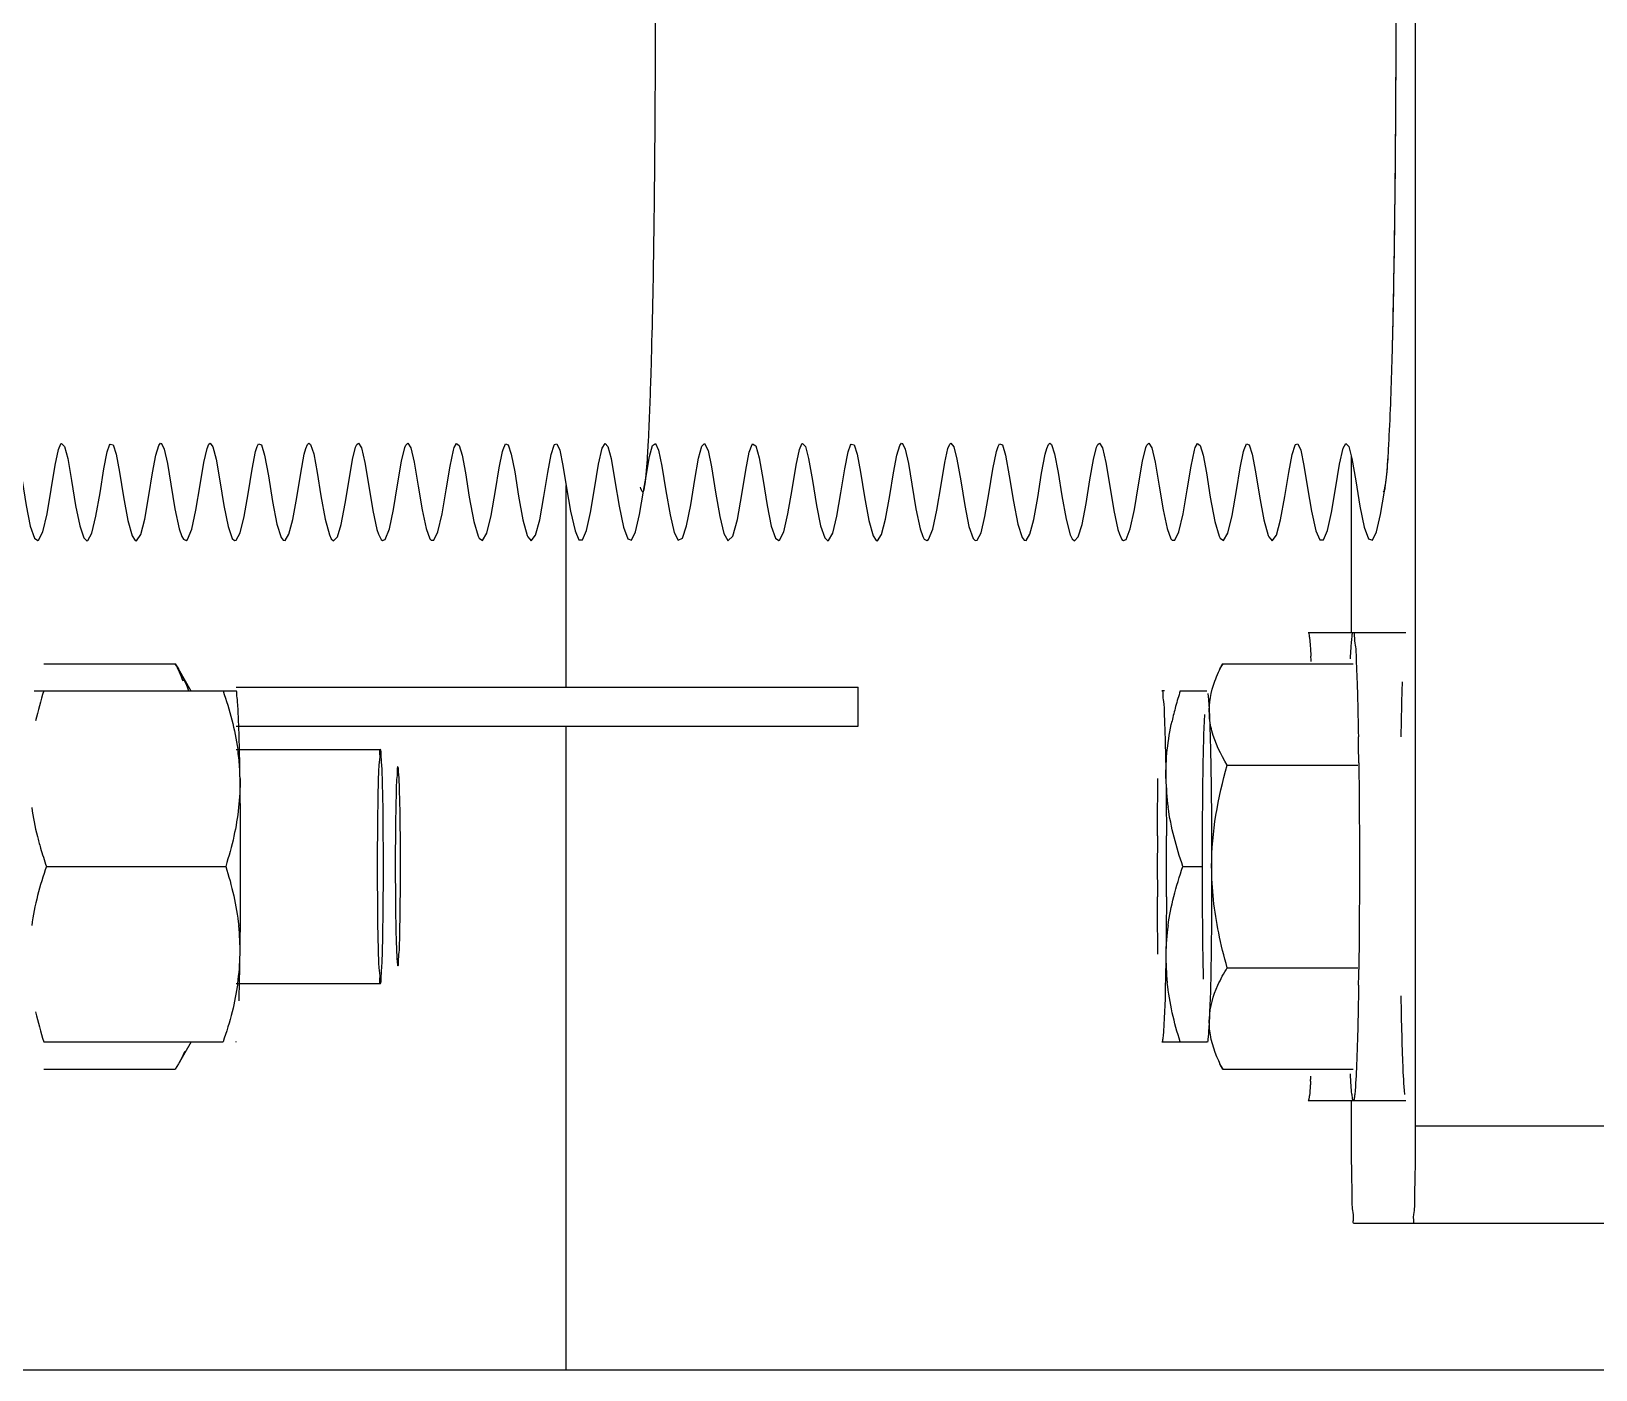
# Model space of a CAD drawing. Header units: millimetres. Extents: x 32496 to 166256, y 3504 to 23939.
# Drawn here: x 98359.7 to 98440, y 8093.1 to 8161.7 of the extents above; entities that cross this region are included whole.
import ezdxf

# ---------------------------------------------------------------- set-up
doc = ezdxf.new("R2010")
doc.units = ezdxf.units.MM
doc.layers.get('0').update_dxf_attribs({"lineweight": 35})
doc.layers.add('变压器模型_1__0', color=7, linetype='Continuous')

# ---------------------------------------------------------------- blocks, each defined once
blk = doc.blocks.new('gtrytrgtrr')
at = {"layer": '变压器模型_1__0', "color": 6, "linetype": 'Continuous'}
for p, q in [((66653.817, -72855.791), (66653.817, -72970.791)), ((66584.256, -72936.111), (66584.381, -72935.823)), ((66586.758, -72936.224), (66586.866, -72935.895)), ((66589.398, -72935.898), (66589.49, -72935.792)), ((66591.87, -72936.058), (66591.962, -72935.844)), ((66594.357, -72936.216), (66594.44, -72935.95)), ((66596.934, -72936.06), (66597.021, -72935.85)), ((66597.021, -72935.85), (66597.096, -72935.791)), ((66599.49, -72935.99), (66599.548, -72935.86)), ((66614.717, -72935.909), (66614.862, -72935.802)), ((66614.862, -72935.802), (66615.016, -72936.14)), ((66617.236, -72935.94), (66617.383, -72935.795)), ((66617.383, -72935.795), (66617.555, -72936.16)), ((66619.673, -72936.252), (66619.812, -72935.853)), ((66622.243, -72936.111), (66622.368, -72935.823)), ((66624.745, -72936.224), (66624.853, -72935.895)), ((66627.385, -72935.898), (66627.477, -72935.792)), ((66629.857, -72936.058), (66629.949, -72935.844)), ((66632.344, -72936.216), (66632.427, -72935.95)), ((66634.921, -72936.06), (66635.008, -72935.85)), ((66635.008, -72935.85), (66635.083, -72935.791)), ((66637.477, -72935.99), (66637.535, -72935.86)), ((66587.211, -72936.345), (66587.386, -72937.272)), ((66596.857, -72936.352), (66596.934, -72936.06)), ((66602.32, -72936.03), (66602.491, -72936.763)), ((66607.47, -72936.343), (66607.644, -72937.262)), ((66609.954, -72936.148), (66610.119, -72936.929)), ((66611.948, -72936.869), (66612.133, -72936.046)), ((66615.016, -72936.14), (66615.191, -72936.969)), ((66620.176, -72936.544), (66620.377, -72937.698)), ((66625.198, -72936.345), (66625.373, -72937.272)), ((66634.844, -72936.352), (66634.921, -72936.06)), ((66640.307, -72936.03), (66640.478, -72936.763)), ((66645.457, -72936.343), (66645.631, -72937.262)), ((66647.941, -72936.148), (66648.106, -72936.929)), ((66649.935, -72936.869), (66650.12, -72936.046)), ((66650.545, -72945.485), (66650.545, -72936.462)), ((66610.262, -72937.96), (66610.262, -72948.291)), ((66612.994, -72939.008), (66613.214, -72940.091)), ((66583.448, -72940.337), (66583.666, -72939.407)), ((66585.962, -72940.397), (66586.174, -72939.533)), ((66596.07, -72940.458), (66596.271, -72939.694)), ((66597.925, -72939.678), (66598.142, -72940.492)), ((66598.552, -72940.584), (66598.746, -72939.95)), ((66610.508, -72939.271), (66610.736, -72940.289)), ((66615.608, -72939.46), (66615.827, -72940.372)), ((66618.158, -72939.546), (66618.374, -72940.412)), ((66621.435, -72940.337), (66621.653, -72939.407)), ((66623.948, -72940.397), (66624.16, -72939.533)), ((66634.057, -72940.458), (66634.258, -72939.694)), ((66635.912, -72939.678), (66636.129, -72940.492)), ((66636.539, -72940.584), (66636.733, -72939.95)), ((66648.495, -72939.271), (66648.723, -72940.289)), ((66583.024, -72940.656), (66583.196, -72940.784)), ((66585.55, -72940.648), (66585.703, -72940.788)), ((66588.029, -72940.534), (66588.181, -72940.77)), ((66590.445, -72940.18), (66590.578, -72940.573)), ((66590.578, -72940.573), (66590.657, -72940.714)), ((66590.657, -72940.714), (66590.793, -72940.784)), ((66593.159, -72940.669), (66593.273, -72940.783)), ((66595.67, -72940.63), (66595.772, -72940.765)), ((66598.142, -72940.492), (66598.233, -72940.684)), ((66600.584, -72940.214), (66600.66, -72940.453)), ((66600.66, -72940.453), (66600.793, -72940.723)), ((66600.793, -72940.723), (66600.866, -72940.782)), ((66605.819, -72940.663), (66605.999, -72940.779)), ((66605.999, -72940.779), (66606.22, -72940.4)), ((66610.736, -72940.289), (66610.936, -72940.737)), ((66613.214, -72940.091), (66613.437, -72940.698)), ((66613.437, -72940.698), (66613.638, -72940.752)), ((66613.638, -72940.752), (66613.838, -72940.335)), ((66615.827, -72940.372), (66616.028, -72940.763)), ((66616.028, -72940.763), (66616.247, -72940.649)), ((66616.247, -72940.649), (66616.454, -72940.032)), ((66618.374, -72940.412), (66618.569, -72940.768)), ((66621.011, -72940.656), (66621.183, -72940.784)), ((66623.537, -72940.648), (66623.69, -72940.788)), ((66626.016, -72940.534), (66626.168, -72940.77)), ((66628.432, -72940.18), (66628.565, -72940.573)), ((66628.565, -72940.573), (66628.644, -72940.714)), ((66628.644, -72940.714), (66628.78, -72940.784)), ((66631.146, -72940.669), (66631.26, -72940.783)), ((66633.657, -72940.63), (66633.759, -72940.765)), ((66636.129, -72940.492), (66636.22, -72940.684)), ((66638.571, -72940.214), (66638.647, -72940.453)), ((66638.647, -72940.453), (66638.78, -72940.723)), ((66638.78, -72940.723), (66638.853, -72940.782)), ((66643.806, -72940.663), (66643.986, -72940.779)), ((66643.986, -72940.779), (66644.207, -72940.4)), ((66648.723, -72940.289), (66648.923, -72940.737)), ((66651.201, -72940.091), (66651.424, -72940.698)), ((66651.424, -72940.698), (66651.625, -72940.752)), ((66651.625, -72940.752), (66651.825, -72940.335)), ((66648.325, -72945.485), (66653.338, -72945.485)), ((66583.501, -72947.093), (66590.241, -72947.093)), ((66590.241, -72947.093), (66590.401, -72947.359)), ((66643.945, -72947.093), (66643.785, -72947.359)), ((66643.945, -72947.093), (66650.638, -72947.093)), ((66591.055, -72948.495), (66590.4, -72947.359)), ((66583.013, -72948.485), (66593.358, -72948.485)), ((66593.358, -72948.291), (66625.262, -72948.291)), ((66625.262, -72950.291), (66625.262, -72948.291)), ((66640.963, -72948.485), (66640.827, -72948.485)), ((66641.767, -72948.485), (66643.13, -72948.485)), ((66593.358, -72950.291), (66625.262, -72950.291)), ((66610.262, -72950.291), (66610.262, -72983.291)), ((66593.358, -72951.485), (66600.756, -72951.485)), ((66600.76, -72951.488), (66600.756, -72951.485)), ((66644.18, -72952.289), (66650.874, -72952.289)), ((66583.637, -72957.485), (66592.827, -72957.485)), ((66641.903, -72957.485), (66642.905, -72957.485)), ((66644.18, -72962.682), (66650.874, -72962.682)), ((66593.358, -72963.485), (66600.756, -72963.485)), ((66600.756, -72963.485), (66600.76, -72963.483)), ((66583.501, -72966.485), (66592.691, -72966.485)), ((66591.055, -72966.476), (66590.4, -72967.612)), ((66640.827, -72966.485), (66643.13, -72966.485)), ((66583.501, -72967.878), (66590.241, -72967.878)), ((66590.401, -72967.612), (66590.241, -72967.878)), ((66643.785, -72967.612), (66643.945, -72967.878)), ((66643.945, -72967.878), (66650.638, -72967.878)), ((66648.325, -72969.485), (66653.338, -72969.485)), ((66650.545, -72970.791), (66650.545, -72969.485)), ((66665.682, -72975.791), (66650.675, -72975.791)), ((66441.262, -72983.291), (66963.679, -72983.291))]:
    blk.add_line(p, q, dxfattribs=at)
at = {"layer": '变压器模型_1__0', "color": 9, "linetype": 'Continuous'}
for p, q in [((66614.3, -72937.958), (66614.3, -72937.96)), ((66653.817, -72970.791), (66665.813, -72970.791))]:
    blk.add_line(p, q, dxfattribs=at)
at = {"layer": '变压器模型_1__0', "color": 6, "linetype": 'Continuous'}
for points in [[(66584.381, -72935.823), (66584.413, -72935.795), (66584.563, -72935.949), (66584.727, -72936.573), (66584.923, -72937.703)], [(66586.866, -72935.895), (66586.907, -72935.83), (66587.058, -72935.87), (66587.211, -72936.345)], [(66588.675, -72939.683), (66588.893, -72938.473), (66589.081, -72937.301), (66589.248, -72936.403), (66589.398, -72935.898)], [(66589.49, -72935.792), (66589.538, -72935.804), (66589.68, -72936.098), (66589.839, -72936.82)], [(66591.962, -72935.844), (66592.024, -72935.79), (66592.172, -72935.979), (66592.333, -72936.614)], [(66594.44, -72935.95), (66594.511, -72935.822), (66594.661, -72935.878), (66594.822, -72936.407), (66595.015, -72937.468)], [(66597.096, -72935.791), (66597.183, -72935.861), (66597.338, -72936.336)], [(66599.548, -72935.86), (66599.637, -72935.79), (66599.789, -72936.033), (66599.962, -72936.779)], [(66601.219, -72940.185), (66601.435, -72939.181), (66601.644, -72937.919), (66601.847, -72936.712), (66602.014, -72936.013), (66602.064, -72935.891)], [(66602.064, -72935.891), (66602.164, -72935.79), (66602.32, -72936.03)], [(66604.546, -72936.016), (66604.658, -72935.805), (66604.801, -72935.898), (66604.95, -72936.399)], [(66607.05, -72936.103), (66607.17, -72935.825), (66607.315, -72935.864), (66607.47, -72936.343)], [(66608.716, -72940.502), (66608.927, -72939.721), (66609.146, -72938.514), (66609.343, -72937.29), (66609.514, -72936.372), (66609.666, -72935.882), (66609.684, -72935.851)], [(66609.684, -72935.851), (66609.809, -72935.812), (66609.954, -72936.148)], [(66612.133, -72936.046), (66612.274, -72935.795), (66612.423, -72935.953), (66612.585, -72936.574)], [(66614.3, -72937.957), (66614.359, -72937.588), (66614.558, -72936.471), (66614.717, -72935.909)], [(66616.454, -72940.032), (66616.671, -72938.943), (66616.883, -72937.646), (66617.072, -72936.559), (66617.236, -72935.94)], [(66619.812, -72935.853), (66619.836, -72935.82), (66620.006, -72935.919), (66620.176, -72936.544)], [(66622.368, -72935.823), (66622.4, -72935.795), (66622.55, -72935.949), (66622.714, -72936.573), (66622.91, -72937.703)], [(66624.853, -72935.895), (66624.894, -72935.83), (66625.045, -72935.87), (66625.198, -72936.345)], [(66626.662, -72939.683), (66626.88, -72938.473), (66627.068, -72937.301), (66627.235, -72936.403), (66627.385, -72935.898)], [(66627.477, -72935.792), (66627.525, -72935.804), (66627.667, -72936.098), (66627.826, -72936.82)], [(66629.949, -72935.844), (66630.011, -72935.79), (66630.159, -72935.979), (66630.32, -72936.614)], [(66632.427, -72935.95), (66632.498, -72935.822), (66632.648, -72935.878), (66632.809, -72936.407), (66633.002, -72937.468)], [(66635.083, -72935.791), (66635.17, -72935.861), (66635.325, -72936.336)], [(66637.535, -72935.86), (66637.624, -72935.79), (66637.776, -72936.033), (66637.949, -72936.779)], [(66639.206, -72940.185), (66639.422, -72939.181), (66639.631, -72937.919), (66639.834, -72936.712), (66640.001, -72936.013), (66640.051, -72935.891)], [(66640.051, -72935.891), (66640.151, -72935.79), (66640.307, -72936.03)], [(66642.533, -72936.016), (66642.645, -72935.805), (66642.788, -72935.898), (66642.937, -72936.399)], [(66645.037, -72936.103), (66645.157, -72935.825), (66645.302, -72935.864), (66645.457, -72936.343)], [(66646.703, -72940.502), (66646.914, -72939.721), (66647.133, -72938.514), (66647.33, -72937.29), (66647.501, -72936.372), (66647.653, -72935.882), (66647.671, -72935.851)], [(66647.671, -72935.851), (66647.796, -72935.812), (66647.941, -72936.148)], [(66650.12, -72936.046), (66650.261, -72935.795), (66650.41, -72935.953), (66650.572, -72936.574)], [(66583.666, -72939.407), (66583.877, -72938.17), (66584.084, -72936.908), (66584.256, -72936.111)], [(66586.174, -72939.533), (66586.384, -72938.325), (66586.581, -72937.11), (66586.758, -72936.224)], [(66591.088, -72940.191), (66591.299, -72939.215), (66591.514, -72937.919), (66591.706, -72936.773), (66591.87, -72936.058)], [(66592.333, -72936.614), (66592.523, -72937.717), (66592.73, -72938.984), (66592.946, -72940.057), (66593.159, -72940.669)], [(66593.565, -72940.379), (66593.768, -72939.548), (66593.973, -72938.38), (66594.177, -72937.115), (66594.357, -72936.216)], [(66596.271, -72939.694), (66596.474, -72938.575), (66596.674, -72937.33), (66596.857, -72936.352)], [(66597.338, -72936.336), (66597.517, -72937.284), (66597.712, -72938.491), (66597.925, -72939.678)], [(66598.746, -72939.95), (66598.955, -72938.879), (66599.152, -72937.665), (66599.331, -72936.631), (66599.49, -72935.99)], [(66602.491, -72936.763), (66602.696, -72937.991), (66602.898, -72939.201), (66603.102, -72940.16)], [(66603.708, -72940.337), (66603.926, -72939.406), (66604.135, -72938.178), (66604.334, -72936.962), (66604.505, -72936.15), (66604.546, -72936.016)], [(66604.95, -72936.399), (66605.119, -72937.307), (66605.318, -72938.548), (66605.548, -72939.796)], [(66606.22, -72940.4), (66606.44, -72939.5), (66606.661, -72938.218), (66606.851, -72937.052), (66607.02, -72936.214), (66607.05, -72936.103)], [(66612.585, -72936.574), (66612.782, -72937.714), (66612.994, -72939.008)], [(66617.555, -72936.16), (66617.727, -72936.993), (66617.941, -72938.3), (66618.158, -72939.546)], [(66618.826, -72940.548), (66619.062, -72939.697), (66619.292, -72938.413), (66619.494, -72937.162), (66619.673, -72936.252)], [(66621.653, -72939.407), (66621.864, -72938.17), (66622.071, -72936.908), (66622.243, -72936.111)], [(66624.16, -72939.533), (66624.371, -72938.325), (66624.568, -72937.11), (66624.745, -72936.224)], [(66629.075, -72940.191), (66629.286, -72939.215), (66629.501, -72937.919), (66629.693, -72936.773), (66629.857, -72936.058)], [(66630.32, -72936.614), (66630.51, -72937.717), (66630.717, -72938.984), (66630.933, -72940.057), (66631.146, -72940.669)], [(66631.552, -72940.379), (66631.755, -72939.548), (66631.96, -72938.38), (66632.164, -72937.115), (66632.344, -72936.216)], [(66634.258, -72939.694), (66634.461, -72938.575), (66634.661, -72937.33), (66634.844, -72936.352)], [(66635.325, -72936.336), (66635.504, -72937.284), (66635.699, -72938.491), (66635.912, -72939.678)], [(66636.733, -72939.95), (66636.942, -72938.879), (66637.139, -72937.665), (66637.317, -72936.631), (66637.477, -72935.99)], [(66640.478, -72936.763), (66640.683, -72937.991), (66640.885, -72939.201), (66641.089, -72940.16)], [(66641.695, -72940.337), (66641.913, -72939.406), (66642.122, -72938.178), (66642.321, -72936.962), (66642.492, -72936.15), (66642.533, -72936.016)], [(66642.937, -72936.399), (66643.106, -72937.307), (66643.305, -72938.548), (66643.535, -72939.796)], [(66644.207, -72940.4), (66644.427, -72939.5), (66644.648, -72938.218), (66644.838, -72937.052), (66645.007, -72936.214), (66645.037, -72936.103)], [(66650.572, -72936.574), (66650.769, -72937.714), (66650.981, -72939.008), (66651.201, -72940.091)], [(66587.386, -72937.272), (66587.588, -72938.529), (66587.809, -72939.743), (66588.029, -72940.534)], [(66589.839, -72936.82), (66590.017, -72937.882), (66590.228, -72939.159), (66590.445, -72940.18)], [(66595.015, -72937.468), (66595.227, -72938.779), (66595.449, -72939.935), (66595.67, -72940.63)], [(66599.962, -72936.779), (66600.164, -72937.99), (66600.372, -72939.239), (66600.584, -72940.214)], [(66607.644, -72937.262), (66607.843, -72938.498), (66608.064, -72939.724), (66608.281, -72940.515), (66608.315, -72940.595)], [(66610.119, -72936.929), (66610.307, -72938.07), (66610.508, -72939.271)], [(66611.328, -72940.26), (66611.534, -72939.346), (66611.741, -72938.122), (66611.948, -72936.869)], [(66615.191, -72936.969), (66615.396, -72938.226), (66615.608, -72939.46)], [(66625.373, -72937.272), (66625.575, -72938.529), (66625.796, -72939.743), (66626.016, -72940.534)], [(66627.826, -72936.82), (66628.004, -72937.882), (66628.215, -72939.159), (66628.432, -72940.18)], [(66633.002, -72937.468), (66633.214, -72938.779), (66633.436, -72939.935), (66633.657, -72940.63)], [(66637.949, -72936.779), (66638.151, -72937.99), (66638.359, -72939.239), (66638.571, -72940.214)], [(66645.631, -72937.262), (66645.83, -72938.498), (66646.051, -72939.724), (66646.268, -72940.515), (66646.302, -72940.595)], [(66648.106, -72936.929), (66648.294, -72938.07), (66648.495, -72939.271)], [(66649.315, -72940.26), (66649.521, -72939.346), (66649.728, -72938.122), (66649.935, -72936.869)], [(66582.39, -72937.698), (66582.599, -72938.98), (66582.811, -72940.038), (66583.024, -72940.656)], [(66584.923, -72937.703), (66585.132, -72938.983), (66585.341, -72940.025), (66585.55, -72940.648)], [(66613.838, -72940.335), (66614.047, -72939.45), (66614.255, -72938.243), (66614.3, -72937.96)], [(66620.377, -72937.698), (66620.586, -72938.98), (66620.798, -72940.038), (66621.011, -72940.656)], [(66622.91, -72937.703), (66623.119, -72938.983), (66623.328, -72940.025), (66623.537, -72940.648)], [(66651.825, -72940.335), (66652.034, -72939.45), (66652.242, -72938.243), (66652.287, -72937.958)], [(66588.181, -72940.77), (66588.25, -72940.785), (66588.469, -72940.468), (66588.675, -72939.683)], [(66605.548, -72939.796), (66605.767, -72940.56), (66605.819, -72940.663)], [(66626.168, -72940.77), (66626.237, -72940.785), (66626.456, -72940.468), (66626.662, -72939.683)], [(66643.535, -72939.796), (66643.754, -72940.56), (66643.806, -72940.663)], [(66583.196, -72940.784), (66583.234, -72940.765), (66583.448, -72940.337)], [(66585.703, -72940.788), (66585.753, -72940.773), (66585.962, -72940.397)], [(66590.793, -72940.784), (66590.876, -72940.72), (66591.088, -72940.191)], [(66593.273, -72940.783), (66593.363, -72940.764), (66593.565, -72940.379)], [(66595.772, -72940.765), (66595.875, -72940.777), (66596.07, -72940.458)], [(66598.233, -72940.684), (66598.354, -72940.786), (66598.552, -72940.584)], [(66600.866, -72940.782), (66601.001, -72940.723), (66601.219, -72940.185)], [(66603.102, -72940.16), (66603.3, -72940.684), (66603.358, -72940.754)], [(66603.358, -72940.754), (66603.502, -72940.756), (66603.708, -72940.337)], [(66608.315, -72940.595), (66608.497, -72940.787), (66608.716, -72940.502)], [(66610.936, -72940.737), (66611.123, -72940.734), (66611.328, -72940.26)], [(66618.569, -72940.768), (66618.595, -72940.782), (66618.826, -72940.548)], [(66621.183, -72940.784), (66621.221, -72940.765), (66621.435, -72940.337)], [(66623.69, -72940.788), (66623.74, -72940.773), (66623.948, -72940.397)], [(66628.78, -72940.784), (66628.862, -72940.72), (66629.075, -72940.191)], [(66631.26, -72940.783), (66631.35, -72940.764), (66631.552, -72940.379)], [(66633.759, -72940.765), (66633.862, -72940.777), (66634.057, -72940.458)], [(66636.22, -72940.684), (66636.341, -72940.786), (66636.539, -72940.584)], [(66638.853, -72940.782), (66638.987, -72940.723), (66639.206, -72940.185)], [(66641.089, -72940.16), (66641.287, -72940.684), (66641.345, -72940.754)], [(66641.345, -72940.754), (66641.489, -72940.756), (66641.695, -72940.337)], [(66646.302, -72940.595), (66646.484, -72940.787), (66646.703, -72940.502)], [(66648.923, -72940.737), (66649.11, -72940.734), (66649.315, -72940.26)]]:
    blk.add_lwpolyline(points, dxfattribs=at)
for centre, radius, start, end in [((66603.931, -72949.088), 44.596, 2.69826, 3.05591), ((66660.009, -72954.301), 19.146, 162.31783, 164.81939), ((66657.333, -72953.573), 16.373, 164.82417, 167.52219), ((66373.188, -72955.674), 277.754, 0.88148, 0.99533), ((66581.277, -72953.204), 12.288, 3.88183, 8.04207), ((66415.368, -72955.619), 178.214, 0.84673, 1.35669), ((66343.239, -72956.133), 307.706, 0.73706, 0.88109), ((66581.83, -72953.165), 11.734, 0.8756, 3.87171), ((66653.081, -72952.792), 12.051, 180.92122, 187.92536), ((66599.211, -72951.903), 16.54, 194.14435, 196.29453), ((66977.917, -72957.485), 337.326, 179.73449, 180.26551), ((66303.737, -72957.485), 337.326, 359.73449, 0.26551), ((66601.889, -72951.11), 19.333, 196.32412, 199.25428), ((66581.578, -72961.815), 11.985, 359.18369, 6.21394), ((66653.081, -72962.179), 12.052, 172.07846, 179.08), ((66581.5, -72961.791), 12.064, 351.92453, 359.0759), ((66389.759, -72958.913), 203.826, 358.94998, 359.1364), ((66653.015, -72962.156), 11.985, 179.18326, 186.21323), ((66430.123, -72959.67), 163.456, 358.63242, 358.95596), ((66342.442, -72958.827), 308.504, 359.11872, 359.26828), ((66480.176, -72960.878), 113.388, 358.23016, 358.63871), ((66615.09, -72966.478), 33.42, 356.54011, 356.96698)]:
    blk.add_arc(centre, radius, start, end, dxfattribs=at)
at = {"layer": '变压器模型_1__0', "color": 9, "linetype": 'Continuous'}
for points, knots in [([(66614.848, -72913.291), (66614.848, -72914.919), (66614.831, -72920.816), (66614.768, -72926.714), (66614.656, -72930.983)], [0, 0, 0, 0, 0.275912, 1, 1, 1, 1]), ([(66614.656, -72930.983), (66614.644, -72931.436), (66614.6, -72932.991), (66614.544, -72934.546), (66614.486, -72935.648)], [0, 0, 0, 0, 0.291187, 1, 1, 1, 1]), ([(66614.486, -72935.648), (66614.473, -72935.906), (66614.426, -72936.677), (66614.381, -72937.45), (66614.3, -72937.957)], [0, 0, 0, 0, 0.335376, 1, 1, 1, 1]), ([(66614.3, -72937.96), (66614.282, -72938.073), (66614.222, -72938.476), (66614.117, -72938.129), (66614.101, -72938.041)], [0, 0, 0, 0, 0.562728, 1, 1, 1, 1])]:
    blk.add_open_spline(points, degree=3, knots=knots, dxfattribs=at)
at = {"layer": '变压器模型_1__0', "color": 6, "linetype": 'Continuous'}
for points, knots in [([(66652.64, -72931.08), (66652.674, -72929.813), (66652.798, -72923.884), (66652.835, -72917.954), (66652.835, -72913.291)], [0, 0, 0, 0, 0.213781, 1, 1, 1, 1]), ([(66652.784, -72922.957), (66652.793, -72922.178), (66652.823, -72918.956), (66652.835, -72915.734), (66652.835, -72913.291)], [0, 0, 0, 0, 0.241827, 1, 1, 1, 1]), ([(66652.64, -72931.08), (66652.657, -72930.474), (66652.721, -72927.767), (66652.761, -72925.059), (66652.784, -72922.957)], [0, 0, 0, 0, 0.223604, 1, 1, 1, 1]), ([(66652.428, -72936.431), (66652.45, -72936.087), (66652.547, -72934.304), (66652.602, -72932.519), (66652.64, -72931.08)], [0, 0, 0, 0, 0.193493, 1, 1, 1, 1]), ([(66652.428, -72936.431), (66652.45, -72936.087), (66652.547, -72934.304), (66652.602, -72932.519), (66652.64, -72931.08)], [0, 0, 0, 0, 0.193409, 1, 1, 1, 1]), ([(66652.181, -72938.291), (66652.226, -72938.29), (66652.26, -72938.06), (66652.325, -72937.77), (66652.376, -72937.152), (66652.411, -72936.7), (66652.428, -72936.431)], [0, 0, 0, 0, 0.071303, 0.261022, 0.571127, 1, 1, 1, 1]), ([(66652.287, -72937.96), (66652.301, -72937.871), (66652.366, -72937.364), (66652.401, -72936.853), (66652.428, -72936.431)], [0, 0, 0, 0, 0.175234, 1, 1, 1, 1]), ([(66652.183, -72938.29), (66652.194, -72938.289), (66652.272, -72938.18), (66652.27, -72938.064), (66652.287, -72937.96)], [0, 0, 0, 0, 0.099265, 1, 1, 1, 1]), ([(66648.325, -72945.485), (66648.353, -72945.485), (66648.365, -72945.642), (66648.408, -72945.828), (66648.433, -72946.237), (66648.453, -72946.533), (66648.463, -72946.71)], [0, 0, 0, 0, 0.069702, 0.260174, 0.571225, 1, 1, 1, 1]), ([(66650.567, -72945.797), (66650.572, -72945.752), (66650.596, -72945.667), (66650.578, -72945.487), (66650.638, -72945.487)], [0, 0, 0, 0, 0.428297, 1, 1, 1, 1]), ([(66650.638, -72945.487), (66650.696, -72945.487), (66650.677, -72945.826), (66650.771, -72946.2), (66650.786, -72947.057), (66650.82, -72947.666), (66650.832, -72948.029)], [0, 0, 0, 0, 0.067125, 0.259821, 0.57384, 1, 1, 1, 1]), ([(66650.494, -72946.84), (66650.499, -72946.731), (66650.518, -72946.383), (66650.541, -72946.035), (66650.567, -72945.797)], [0, 0, 0, 0, 0.312587, 1, 1, 1, 1]), ([(66593.439, -72949.028), (66593.429, -72948.893), (66593.384, -72948.77), (66593.406, -72948.485), (66593.358, -72948.485)], [0, 0, 0, 0, 0.740027, 1, 1, 1, 1]), ([(66640.827, -72948.485), (66640.875, -72948.485), (66640.854, -72948.768), (66640.934, -72949.077), (66640.942, -72949.787), (66640.969, -72950.291), (66640.979, -72950.591)], [0, 0, 0, 0, 0.067688, 0.260366, 0.574189, 1, 1, 1, 1]), ([(66643.182, -72948.622), (66643.19, -72948.679), (66643.228, -72949.034), (66643.245, -72949.392), (66643.259, -72949.691)], [0, 0, 0, 0, 0.160483, 1, 1, 1, 1]), ([(66650.832, -72948.029), (66650.839, -72948.237), (66650.868, -72949.177), (66650.887, -72950.117), (66650.9, -72950.849)], [0, 0, 0, 0, 0.221177, 1, 1, 1, 1]), ([(66653.144, -72948.029), (66653.137, -72948.237), (66653.108, -72949.177), (66653.089, -72950.117), (66653.076, -72950.849)], [0, 0, 0, 0, 0.221177, 1, 1, 1, 1]), ([(66593.532, -72951.4), (66593.526, -72951.15), (66593.504, -72950.359), (66593.478, -72949.568), (66593.439, -72949.028)], [0, 0, 0, 0, 0.316073, 1, 1, 1, 1]), ([(66642.905, -72957.485), (66642.905, -72956.709), (66642.917, -72954.111), (66642.941, -72951.512), (66643.023, -72949.691)], [0, 0, 0, 0, 0.298652, 1, 1, 1, 1]), ([(66643.259, -72949.691), (66643.265, -72949.831), (66643.292, -72950.501), (66643.31, -72951.171), (66643.321, -72951.7)], [0, 0, 0, 0, 0.209541, 1, 1, 1, 1]), ([(66640.979, -72950.591), (66640.984, -72950.769), (66641.007, -72951.566), (66641.022, -72952.365), (66641.031, -72952.985)], [0, 0, 0, 0, 0.222097, 1, 1, 1, 1]), ([(66600.756, -72951.485), (66600.686, -72951.485), (66600.762, -72951.915), (66600.686, -72952.09), (66600.677, -72952.289)], [0, 0, 0, 0, 0.259472, 1, 1, 1, 1]), ([(66600.834, -72952.289), (66600.825, -72952.097), (66600.774, -72951.852), (66600.813, -72951.542), (66600.76, -72951.488)], [0, 0, 0, 0, 0.71721, 1, 1, 1, 1]), ([(66643.321, -72951.7), (66643.331, -72952.128), (66643.365, -72954.057), (66643.377, -72955.985), (66643.377, -72957.485)], [0, 0, 0, 0, 0.222137, 1, 1, 1, 1]), ([(66600.677, -72952.289), (66600.67, -72952.435), (66600.643, -72953.166), (66600.628, -72953.899), (66600.62, -72954.485)], [0, 0, 0, 0, 0.19848, 1, 1, 1, 1]), ([(66600.913, -72957.485), (66600.913, -72956.97), (66600.905, -72955.238), (66600.889, -72953.505), (66600.834, -72952.289)], [0, 0, 0, 0, 0.297707, 1, 1, 1, 1]), ([(66601.659, -72952.388), (66601.625, -72952.352), (66601.625, -72952.778), (66601.574, -72953.047), (66601.562, -72953.959), (66601.546, -72954.547), (66601.54, -72954.903)], [0, 0, 0, 0, 0.059195, 0.255159, 0.576201, 1, 1, 1, 1]), ([(66601.789, -72957.485), (66601.789, -72956.846), (66601.781, -72955.661), (66601.765, -72954.261), (66601.731, -72953.348), (66601.722, -72952.866), (66601.678, -72952.581), (66601.687, -72952.418), (66601.659, -72952.388)], [0, 0, 0, 0, 0.375766, 0.69732, 0.821679, 0.915471, 0.975522, 1, 1, 1, 1]), ([(66650.92, -72952.174), (66650.926, -72952.598), (66650.945, -72954.368), (66650.953, -72956.138), (66650.953, -72957.485)], [0, 0, 0, 0, 0.239034, 1, 1, 1, 1]), ([(66593.59, -72959.049), (66593.592, -72958.528), (66593.597, -72956.507), (66593.585, -72954.485), (66593.562, -72952.985)], [0, 0, 0, 0, 0.257767, 1, 1, 1, 1]), ([(66640.595, -72955.922), (66640.596, -72955.666), (66640.602, -72954.688), (66640.612, -72953.709), (66640.623, -72952.985)], [0, 0, 0, 0, 0.261286, 1, 1, 1, 1]), ([(66641.031, -72952.985), (66641.035, -72953.217), (66641.048, -72954.196), (66641.056, -72955.175), (66641.059, -72955.922)], [0, 0, 0, 0, 0.236446, 1, 1, 1, 1]), ([(66600.62, -72954.485), (66600.616, -72954.721), (66600.603, -72955.721), (66600.598, -72956.721), (66600.598, -72957.485)], [0, 0, 0, 0, 0.235642, 1, 1, 1, 1]), ([(66601.54, -72954.903), (66601.537, -72955.105), (66601.526, -72955.966), (66601.522, -72956.827), (66601.522, -72957.485)], [0, 0, 0, 0, 0.235202, 1, 1, 1, 1]), ([(66600.598, -72957.485), (66600.598, -72958.001), (66600.606, -72959.733), (66600.622, -72961.466), (66600.677, -72962.682)], [0, 0, 0, 0, 0.297707, 1, 1, 1, 1]), ([(66600.892, -72960.485), (66600.895, -72960.25), (66600.908, -72959.25), (66600.913, -72958.25), (66600.913, -72957.485)], [0, 0, 0, 0, 0.235642, 1, 1, 1, 1]), ([(66601.522, -72957.485), (66601.522, -72958.146), (66601.528, -72959.357), (66601.551, -72960.812), (66601.579, -72961.696), (66601.602, -72962.219), (66601.62, -72962.375), (66601.641, -72962.602), (66601.659, -72962.583)], [0, 0, 0, 0, 0.388231, 0.716235, 0.840199, 0.930656, 0.984494, 1, 1, 1, 1]), ([(66601.77, -72960.068), (66601.773, -72959.866), (66601.784, -72959.005), (66601.789, -72958.144), (66601.789, -72957.485)], [0, 0, 0, 0, 0.235202, 1, 1, 1, 1]), ([(66642.961, -72963.271), (66642.951, -72962.842), (66642.917, -72960.914), (66642.905, -72958.986), (66642.905, -72957.485)], [0, 0, 0, 0, 0.222137, 1, 1, 1, 1]), ([(66643.377, -72957.485), (66643.377, -72958.262), (66643.365, -72960.86), (66643.341, -72963.459), (66643.259, -72965.28)], [0, 0, 0, 0, 0.298652, 1, 1, 1, 1]), ([(66650.953, -72957.485), (66650.953, -72957.938), (66650.95, -72959.698), (66650.937, -72961.458), (66650.92, -72962.766)], [0, 0, 0, 0, 0.256926, 1, 1, 1, 1]), ([(66593.562, -72961.985), (66593.566, -72961.754), (66593.579, -72960.775), (66593.587, -72959.796), (66593.59, -72959.049)], [0, 0, 0, 0, 0.236446, 1, 1, 1, 1]), ([(66640.623, -72961.985), (66640.62, -72961.754), (66640.607, -72960.775), (66640.599, -72959.796), (66640.595, -72959.049)], [0, 0, 0, 0, 0.236446, 1, 1, 1, 1]), ([(66641.059, -72959.049), (66641.058, -72959.304), (66641.052, -72960.283), (66641.042, -72961.262), (66641.031, -72961.985)], [0, 0, 0, 0, 0.261286, 1, 1, 1, 1]), ([(66600.834, -72962.682), (66600.841, -72962.536), (66600.868, -72961.805), (66600.883, -72961.072), (66600.892, -72960.485)], [0, 0, 0, 0, 0.19848, 1, 1, 1, 1]), ([(66601.659, -72962.583), (66601.705, -72962.534), (66601.673, -72962.263), (66601.747, -72961.794), (66601.746, -72961.006), (66601.765, -72960.408), (66601.77, -72960.068)], [0, 0, 0, 0, 0.079912, 0.282005, 0.595283, 1, 1, 1, 1]), ([(66641.031, -72961.985), (66641.025, -72962.413), (66640.999, -72963.732), (66640.972, -72965.053), (66640.908, -72965.943)], [0, 0, 0, 0, 0.324034, 1, 1, 1, 1]), ([(66600.677, -72962.682), (66600.686, -72962.881), (66600.762, -72963.055), (66600.686, -72963.485), (66600.756, -72963.485)], [0, 0, 0, 0, 0.740528, 1, 1, 1, 1]), ([(66600.76, -72963.483), (66600.813, -72963.429), (66600.774, -72963.118), (66600.825, -72962.874), (66600.834, -72962.682)], [0, 0, 0, 0, 0.28279, 1, 1, 1, 1]), ([(66650.9, -72964.121), (66650.896, -72964.376), (66650.878, -72965.298), (66650.856, -72966.22), (66650.834, -72966.887)], [0, 0, 0, 0, 0.27641, 1, 1, 1, 1]), ([(66653.076, -72964.121), (66653.08, -72964.376), (66653.098, -72965.298), (66653.12, -72966.22), (66653.142, -72966.887)], [0, 0, 0, 0, 0.27641, 1, 1, 1, 1]), ([(66643.259, -72965.28), (66643.244, -72965.596), (66643.234, -72965.718), (66643.174, -72966.551), (66643.13, -72966.477)], [0, 0, 0, 0, 0.787131, 1, 1, 1, 1]), ([(66640.879, -72966.265), (66640.875, -72966.303), (66640.866, -72966.365), (66640.855, -72966.427), (66640.848, -72966.451)], [0, 0, 0, 0, 0.603918, 1, 1, 1, 1]), ([(66593.344, -72966.468), (66593.345, -72966.473), (66593.348, -72966.48), (66593.355, -72966.485), (66593.358, -72966.485)], [0, 0, 0, 0, 0.637997, 1, 1, 1, 1]), ([(66640.848, -72966.451), (66640.845, -72966.46), (66640.842, -72966.472), (66640.832, -72966.485), (66640.827, -72966.485)], [0, 0, 0, 0, 0.6749, 1, 1, 1, 1]), ([(66650.834, -72966.887), (66650.825, -72967.142), (66650.795, -72967.905), (66650.766, -72968.668), (66650.71, -72969.174)], [0, 0, 0, 0, 0.333885, 1, 1, 1, 1]), ([(66653.142, -72966.887), (66653.151, -72967.142), (66653.181, -72967.905), (66653.21, -72968.668), (66653.266, -72969.174)], [0, 0, 0, 0, 0.333885, 1, 1, 1, 1]), ([(66648.45, -72968.495), (66648.445, -72968.571), (66648.429, -72968.816), (66648.41, -72969.062), (66648.389, -72969.231)], [0, 0, 0, 0, 0.309219, 1, 1, 1, 1]), ([(66650.638, -72969.484), (66650.607, -72969.484), (66650.596, -72969.312), (66650.55, -72969.106), (66650.525, -72968.653), (66650.503, -72968.325), (66650.493, -72968.129)], [0, 0, 0, 0, 0.06828, 0.257991, 0.570427, 1, 1, 1, 1]), ([(66648.354, -72969.432), (66648.35, -72969.446), (66648.345, -72969.464), (66648.331, -72969.485), (66648.325, -72969.485)], [0, 0, 0, 0, 0.682297, 1, 1, 1, 1]), ([(66648.389, -72969.231), (66648.384, -72969.271), (66648.374, -72969.338), (66648.361, -72969.405), (66648.354, -72969.432)], [0, 0, 0, 0, 0.588998, 1, 1, 1, 1]), ([(66650.71, -72969.174), (66650.704, -72969.219), (66650.681, -72969.304), (66650.699, -72969.483), (66650.638, -72969.484)], [0, 0, 0, 0, 0.428297, 1, 1, 1, 1]), ([(66650.562, -72973.3), (66650.559, -72973.103), (66650.549, -72972.267), (66650.545, -72971.431), (66650.545, -72970.791)], [0, 0, 0, 0, 0.23551, 1, 1, 1, 1]), ([(66653.817, -72970.791), (66653.817, -72971.43), (66653.813, -72972.266), (66653.802, -72973.102), (66653.799, -72973.299)], [0, 0, 0, 0, 0.764478, 1, 1, 1, 1]), ([(66650.675, -72975.791), (66650.617, -72975.791), (66650.679, -72975.438), (66650.574, -72975.072), (66650.592, -72974.232), (66650.567, -72973.644), (66650.562, -72973.3)], [0, 0, 0, 0, 0.069878, 0.269197, 0.586316, 1, 1, 1, 1]), ([(66653.799, -72973.299), (66653.794, -72973.644), (66653.769, -72974.231), (66653.788, -72975.071), (66653.683, -72975.437), (66653.744, -72975.791), (66653.686, -72975.791)], [0, 0, 0, 0, 0.413672, 0.730793, 0.930119, 1, 1, 1, 1])]:
    blk.add_open_spline(points, degree=3, knots=knots, dxfattribs=at)
for points in [[(66590.644, -72947.987), (66590.532, -72947.68), (66590.394, -72947.382), (66590.241, -72947.093)], [(66643.541, -72947.988), (66643.653, -72947.681), (66643.791, -72947.382), (66643.945, -72947.093)], [(66590.4, -72947.359), (66590.607, -72947.717), (66590.789, -72948.093), (66590.924, -72948.484)], [(66643.259, -72949.691), (66643.233, -72949.116), (66643.345, -72948.529), (66643.541, -72947.988)], [(66583.501, -72948.485), (66583.34, -72948.994), (66583.197, -72949.509), (66583.082, -72950.03)], [(66592.691, -72948.485), (66593.03, -72949.459), (66593.3, -72950.464), (66593.444, -72951.485)], [(66641.031, -72952.985), (66641.016, -72951.997), (66641.133, -72951.001), (66641.346, -72950.036)], [(66643.389, -72950.539), (66643.317, -72950.262), (66643.272, -72949.977), (66643.259, -72949.691)], [(66644.18, -72952.289), (66643.842, -72951.746), (66643.549, -72951.159), (66643.389, -72950.539)], [(66643.377, -72957.485), (66643.377, -72955.733), (66643.694, -72953.973), (66644.18, -72952.289)], [(66593.562, -72952.985), (66593.577, -72953.975), (66593.46, -72954.971), (66593.247, -72955.937)], [(66582.881, -72954.462), (66582.95, -72954.961), (66583.049, -72955.457), (66583.172, -72955.945)], [(66641.903, -72957.485), (66641.56, -72956.502), (66641.288, -72955.485), (66641.145, -72954.453)], [(66593.247, -72955.937), (66593.132, -72956.459), (66592.989, -72956.976), (66592.827, -72957.485)], [(66583.637, -72957.485), (66583.295, -72958.468), (66583.023, -72959.483), (66582.88, -72960.513)], [(66592.827, -72957.485), (66592.984, -72957.981), (66593.124, -72958.483), (66593.237, -72958.991)], [(66641.435, -72959.036), (66641.567, -72958.512), (66641.725, -72957.995), (66641.903, -72957.485)], [(66643.737, -72960.894), (66643.508, -72959.774), (66643.377, -72958.628), (66643.377, -72957.485)], [(66593.237, -72958.991), (66593.35, -72959.494), (66593.437, -72960.005), (66593.493, -72960.517)], [(66641.145, -72960.518), (66641.214, -72960.019), (66641.313, -72959.524), (66641.435, -72959.036)], [(66644.18, -72962.682), (66644.01, -72962.092), (66643.859, -72961.495), (66643.737, -72960.894)], [(66643.695, -72963.577), (66643.836, -72963.268), (66644.001, -72962.97), (66644.18, -72962.682)], [(66593.444, -72963.486), (66593.375, -72963.974), (66593.278, -72964.458), (66593.158, -72964.937)], [(66641.767, -72966.485), (66641.453, -72965.499), (66641.212, -72964.482), (66641.1, -72963.453)], [(66643.259, -72965.28), (66643.285, -72964.694), (66643.453, -72964.11), (66643.695, -72963.577)], [(66650.909, -72963.572), (66650.906, -72963.755), (66650.903, -72963.938), (66650.9, -72964.121)], [(66583.083, -72964.945), (66583.198, -72965.465), (66583.34, -72965.978), (66583.501, -72966.485)], [(66593.158, -72964.937), (66593.026, -72965.46), (66592.868, -72965.976), (66592.691, -72966.485)], [(66643.312, -72966.127), (66643.265, -72965.848), (66643.246, -72965.562), (66643.259, -72965.28)], [(66640.908, -72965.943), (66640.9, -72966.05), (66640.891, -72966.158), (66640.879, -72966.265)], [(66643.945, -72967.878), (66643.653, -72967.33), (66643.415, -72966.739), (66643.312, -72966.127)], [(66590.725, -72966.984), (66590.628, -72967.198), (66590.518, -72967.408), (66590.4, -72967.612)]]:
    blk.add_open_spline(points, degree=3, dxfattribs=at)

msp = doc.modelspace()

# ---------------------------------------------------------------- block references
msp.add_blockref('gtrytrgtrr', (31776.885, 81076.369))

doc.saveas('drawing.dxf')
